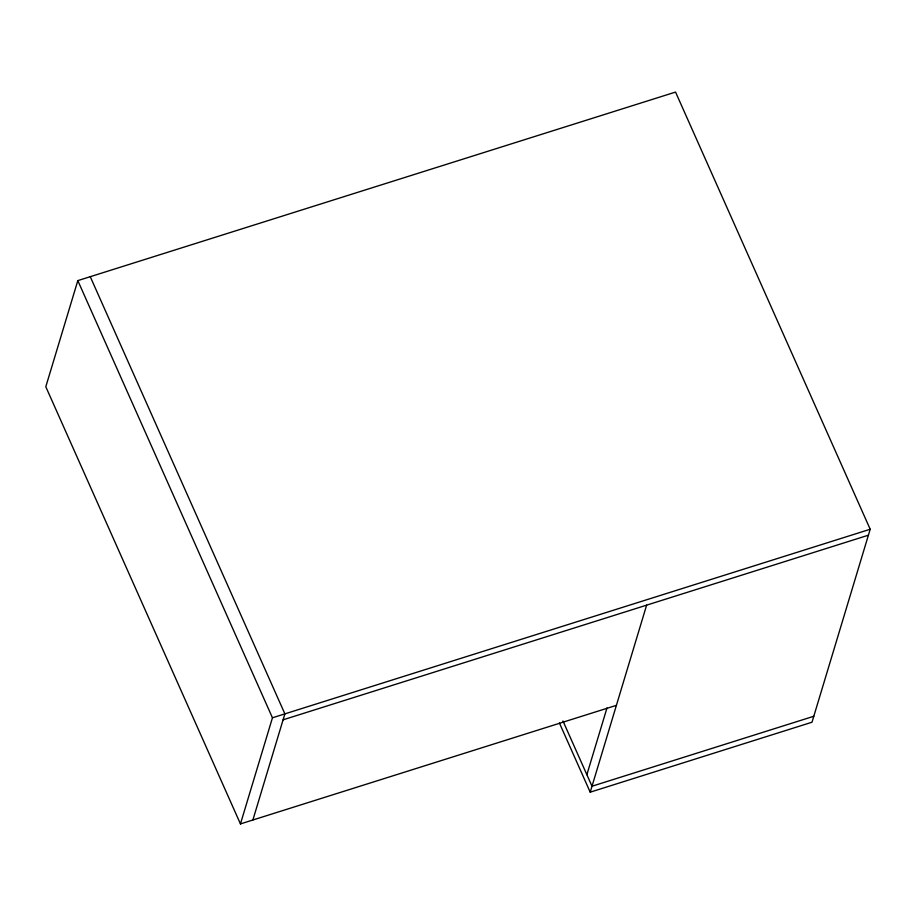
<?xml version="1.0" encoding="UTF-8"?>
<svg xmlns="http://www.w3.org/2000/svg" width="916" height="916" viewBox="0 0 916 916"><rect width="100%" height="100%" fill="white"/><g stroke="black" fill="none" stroke-linecap="round" stroke-linejoin="round"><path stroke-width="1.37" d="M559.413 723.01L590.213 792.18L812 722.22L870.2 529.253L675.55 92.081L77.814 280.617L45.8 386.747L240.45 823.919L616.399 705.343M240.45 823.919L272.453 717.789L77.814 280.617M252.873 820.003L284.887 713.873L90.249 276.689M586.858 774.673L606.987 707.965M590.213 792.18L646.616 605.167M272.453 717.789L870.2 529.253M283.09 719.816L868.402 535.207M813.797 716.278L592.011 786.226L562.951 720.972"/></g></svg>
